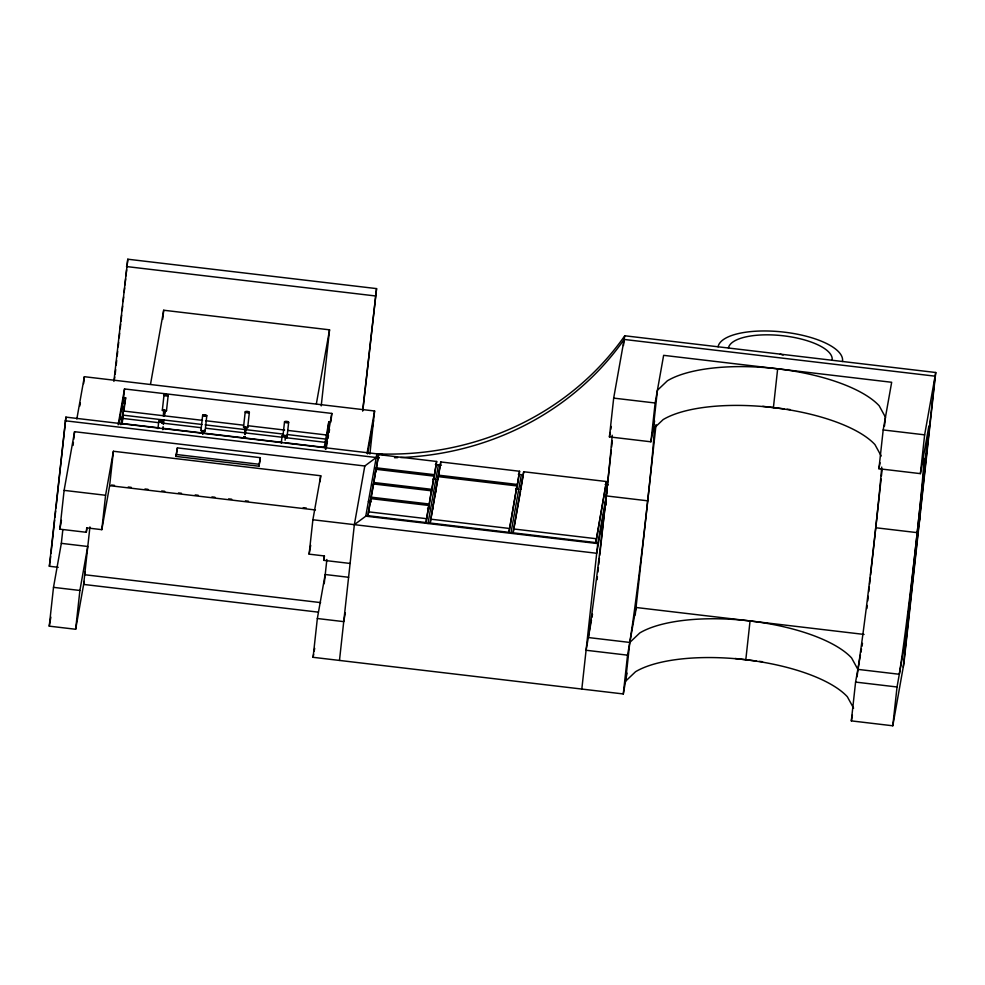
<?xml version="1.0" encoding="UTF-8"?>
<svg xmlns="http://www.w3.org/2000/svg" width="985" height="985" viewBox="0 0 985 985"><rect width="100%" height="100%" fill="white"/><g stroke="black" fill="none" stroke-linecap="round" stroke-linejoin="round"><path stroke-width="1.48" d="M121.66 422.454L122.152 418.354L158.634 422.663M122.165 418.366L122.091 419.204M202.036 424.486L122.977 415.141L123.15 413.281L123.457 411.016L202.516 420.349M157.969 428.598L158.77 421.211M281.304 443.213L282.104 435.813M58.213 567.311L49.336 566.252L65.909 417.123L382.98 454.565M49.989 562.595L50.654 556.525M50.986 553.496L54.631 520.166M54.963 517.125L55.628 511.067M55.96 508.038L65.909 417.123M84.168 581.433L75.648 629.267L49.25 626.152L53.498 587.356L61.329 543.351L62.806 529.93M87.049 527.886L86.261 532.282L59.863 529.167L64.111 490.37L74.564 431.701L364.795 465.991L376.221 457.508A289.024 270.013 10.1 0 0 379.274 457.619M73.062 445.442L73.395 442.388M73.727 439.335L74.564 431.701M83.602 383.633L84.365 376.701L374.596 410.991L369.88 454.097M75.648 629.267L79.896 590.471L87.727 546.478L61.329 543.351M86.261 532.282L86.742 527.886L101.812 529.659L109.643 485.667L113.41 451.265L320.728 475.755L320.063 481.739M89.931 526.926L83.626 584.425L318.032 612.116M113.903 381.417L127.791 259.215L376.565 288.605L362.775 410.844M115.208 374.078L115.713 369.547M116.205 365.016L116.698 360.485M117.203 355.942L117.695 351.411M118.188 346.88L118.693 342.349M119.185 337.806L119.677 333.275M120.182 328.744L120.675 324.2M121.007 321.184L121.66 315.138M122.165 310.607L122.657 306.064M123.15 301.533L123.654 297.002M124.147 292.471L124.639 287.928M124.972 284.911L125.637 278.866M125.969 275.837L126.634 269.791M126.954 266.775L127.791 259.215M101.812 529.659L105.58 495.27L113.41 451.265M122.226 409.871L122.546 406.879M122.879 403.887L124.516 388.94L331.822 413.429L331.009 420.903M121.98 423.427L122.325 420.373M123.014 415.916L122.177 423.55L158.856 427.835M118.791 424.424L123.581 397.534L125.649 397.78L123.913 410.856M162.697 319.362L163.695 310.238L329.544 329.827L321.221 405.894M162.34 410.216L164.015 394.997M162.426 423.525L162.882 419.807M163.411 416.113C163.153 407.925 166.44 408.553 164.286 416.138M163.633 416.187L164.175 410.277M163.769 416.212L164.433 410.277M163.892 416.212L164.569 410.302M164.138 416.199L164.692 410.339M162.796 429.682L163.128 426.665M163.424 424.461L163.916 419.93L162.759 420.509M166.49 410.696L168.164 395.477A2.093 0.714 6.3 0 0 165.148 394.505A2.093 0.714 6.3 0 0 164.951 395.724A2.093 0.714 6.3 0 0 168.164 395.477M175.995 456.412L177.386 447.879L260.311 457.668L260.102 459.613L258.92 466.213L175.995 456.412L177.386 447.879M200.977 430.457L202.651 415.227M202.356 433.56L202.614 430.543M202.578 433.634L202.762 430.814M202.713 433.646L203.008 430.864M202.848 433.659L203.279 430.876M203.082 433.646L203.513 430.654M203.23 433.585L203.55 430.704M205.126 430.938L206.801 415.707A2.093 0.714 6.3 0 0 203.784 414.734A2.093 0.714 6.3 0 0 203.587 415.953A2.093 0.714 6.3 0 0 206.801 415.707M243.541 427.108L245.216 411.878M244.526 432.957L245.77 427.182M244.711 433.043L245.376 427.158M244.809 434.483L245.511 427.158M245.647 427.17L244.945 434.496L245.954 427.502M245.277 434.447L246.078 427.305M247.691 427.588L249.365 412.358A2.093 0.714 6.3 0 0 246.349 411.385A2.093 0.714 6.3 0 0 246.151 412.604A2.093 0.714 6.3 0 0 249.365 412.358M258.92 466.213L260.311 457.668M283.003 435.53L284.517 421.826M285.096 440.184L285.416 437.303M286.98 437.537L288.654 422.306A2.093 0.714 6.3 0 0 285.65 421.346A2.093 0.714 6.3 0 0 285.453 422.553A2.093 0.714 6.3 0 0 288.654 422.306M350.106 563.445L323.708 560.33L324.188 555.934L309.118 554.149L312.885 519.76L320.728 475.755M327.87 430.371L328.818 421.777L330.886 422.023M627.014 673.1L623.296 693.957L313.095 657.315L317.342 618.518L325.173 574.514L348.641 577.284M324.225 583.723L326.872 559.517M362.677 410.794L376.565 288.605M339.48 660.43L354.354 524.66L364.795 465.991M367.984 515.697L370.754 498.619L428.807 505.465L426.025 522.555L367.984 515.697L371.013 497.142L373.364 483.943L431.418 490.801L428.635 507.878L431.418 490.801M373.081 486.528L375.974 469.279L434.028 476.137L431.245 493.214L434.028 476.137M375.974 469.279L373.204 486.356M378.597 454.614L375.814 471.692L378.597 454.614L436.638 461.473L433.868 478.55L436.638 461.473M426.025 522.555L428.807 505.465M430.174 523.035L438.177 476.629L516.953 485.925L508.95 532.343L430.174 523.035L440.787 461.953L519.563 471.261L516.793 488.338L519.563 471.261M432.649 509.11L433.08 505.231M435.271 494.433L435.69 490.555M440.787 461.953L438.005 479.042M508.95 532.343L516.953 485.925M513.099 532.836L523.712 471.753L606.428 481.53L595.814 542.6L513.099 532.836L520.536 491.059M521.225 485.691L520.806 489.57L523.712 471.753M595.814 542.6L606.428 481.53M581.827 689.057L597.76 543.585L607.129 490.936M654.606 420.94L650.9 441.797L609.432 436.897L613.68 398.112L624.785 335.774L935.75 372.502L903.898 663.447L892.792 725.785L851.336 720.885L855.583 682.088L860.447 654.816M597.07 579.734L597.402 576.681M597.907 572.113L598.4 567.545M598.745 564.491L599.409 558.396M599.742 555.355L611.254 450.194M611.587 447.141L612.251 441.046M605.972 505.293L606.304 502.239M623.468 345.501L624.133 339.443L935.097 376.171L903.245 667.116M623.296 693.957L627.543 655.16L636.027 607.486L864.067 634.426M650.9 441.797L655.148 403L663.631 355.339L891.671 382.279L883.188 429.94L878.94 468.737L920.396 473.637L928.892 425.963L905.535 639.327L897.039 686.988L892.792 725.785M635.214 614.948L656.047 424.609M745.805 659.753L750.053 620.956A116.452 41.456 6.2 0 0 639.782 632.949L629.809 642.442L625.561 681.226L635.534 671.733A116.452 41.456 6.2 0 1 745.805 659.753A116.452 41.456 6.2 0 1 847.346 696.752L853.601 708.166M773.41 407.605L777.658 368.809A116.452 41.456 6.2 0 0 667.387 380.789L657.414 390.282L653.166 429.078L663.139 419.585A116.452 41.456 6.2 0 1 773.41 407.605A116.452 41.456 6.2 0 1 874.951 444.604L881.206 456.018M857.036 676.83L860.545 651.331A116.452 2.61 -83.3 0 0 881.71 467.087M884.468 426.173L885.453 417.221L879.199 405.808A116.452 41.456 6.2 0 0 777.658 368.809M866.911 608.521L867.243 605.467M867.748 600.899L868.241 596.331M868.745 591.751L869.25 587.183M869.583 584.13L870.247 578.035M870.58 574.994L881.095 478.981M881.427 475.927L882.092 469.833M920.396 473.637L924.644 434.841L935.75 372.502M121.98 420.201L121.672 422.479M123.1 414.389L123.002 415.017M49.336 566.252L49.767 563.814M76.83 418.982L84.365 376.701M79.797 406.029L80.339 403.013M59.863 529.167L61.439 520.363M49.25 626.152L50.863 617.127M114.26 379.988L114.789 377.058M85.227 571.743L84.698 574.735L320.617 602.598M118.126 424.794L124.516 388.94M120.244 419.573L120.773 416.593M122.103 409.12L122.632 406.128M120.859 424.67L125.649 397.78M121.512 424.301L123.371 413.848M150.545 384.076L163.695 310.238M316.394 403.665L329.544 329.827M324.287 447.178L328.818 421.777M327.069 434.853L327.611 431.873M325.444 449.271L331.822 413.429M326.097 448.914L327.426 441.44M327.956 438.448L328.485 435.469M329.027 432.477L329.556 429.497M309.118 554.149L310.694 545.345M323.708 560.33L324.496 555.934M313.095 657.315L313.624 654.323M314.153 651.331L314.683 648.339M367.06 453.26L374.596 410.991M367.614 453.9L373.537 420.681M345.304 612.842L343.728 621.634L317.342 618.518M354.354 524.66L365.78 516.177L376.873 453.851A289.024 270.013 10.1 0 0 624.785 335.774M370.594 501.02L372.946 487.821M427.97 523.527L438.423 464.858M510.895 533.316L521.348 474.659L518.332 474.302M609.432 436.897L610.232 432.427M610.762 429.448L611.291 426.48M606.058 500.7L596.688 553.274L312.885 519.76M591.456 620.07L586.075 650.26L627.543 655.16M591.911 617.484L592.49 614.246M878.94 468.737L879.999 462.778M860.89 652.304L861.481 648.992M861.949 646.345L862.478 643.365M851.336 720.885L852.394 714.925M244.083 436.687L243.96 437.389L245.117 436.811M922.662 460.906L923.696 458.05A116.452 2.61 -83.3 0 1 917.207 532.639A116.452 2.61 -83.3 0 1 902.001 656.219L899.305 674.269L857.849 669.369L851.594 657.955A116.452 41.456 6.2 0 0 750.053 620.956M164.926 410.511L164.064 410.289M245.179 427.194L245.708 427.527M126.486 266.553L375.248 295.931M762.772 406.337L784.048 408.861M787.089 409.218L790.13 409.575M613.68 398.112L655.148 403M883.188 429.94L924.644 434.841M205.557 420.718L243.554 425.2M248.121 425.742L284.603 430.051M287.645 430.408L327.18 435.075M205.077 424.843L282.609 434.003M287.164 434.533L326.7 439.199M161.675 423.021L201.211 427.687M205.767 428.229L281.784 437.205M286.339 437.746L325.863 442.413M163.436 428.377L282.326 442.413M285.379 442.77L325.013 447.461M65.256 420.78L379.262 457.877M435.382 464.501L441.44 465.215M605.159 484.558L608.201 484.915M376.245 467.813L434.286 474.671M438.436 475.164L517.211 484.46M606.243 495.911L647.711 500.811M875.751 527.751L917.207 532.639M432.772 479.166L435.801 479.523M515.709 488.966L518.726 489.323M176.204 454.479L259.129 464.267M373.623 482.478L431.676 489.336M371.013 497.142L429.066 504M368.39 501.513L371.419 501.87M427.552 508.506L430.58 508.863M368.402 511.818L426.456 518.664M430.593 519.157L509.38 528.465M513.517 528.957L596.233 538.721M111.477 485.026L114.519 485.383M128.21 487.009L131.264 487.366M144.955 488.979L148.009 489.336M161.7 490.961L164.741 491.318M178.445 492.931L181.486 493.3M195.19 494.913L198.231 495.27M211.935 496.896L214.976 497.253M228.668 498.866L231.721 499.223M245.413 500.848L248.466 501.205M303.257 507.681L306.298 508.038M109.643 485.667L315.434 509.971M365.78 516.177L597.76 543.585M64.111 490.37L105.58 495.27M735.167 658.497L756.443 661.009M759.484 661.366L762.525 661.723M53.498 587.356L79.896 590.471M855.583 682.088L897.039 686.988M780.268 354.144L783.137 355.092M624.133 339.443A289.024 270.013 10.1 0 1 400.649 457.533M397.595 457.643A289.024 270.013 10.1 0 1 394.542 457.717M612.202 435.259A116.452 2.61 -83.3 0 1 591.037 619.491L588.34 637.541L629.809 642.442L632.493 624.391A116.452 2.61 -83.3 0 0 647.367 503.938A116.452 2.61 -83.3 0 0 654.286 426.751M920.359 511.904A156.603 146.297 10.1 0 1 919.251 522.506M718.077 346.794A62.646 22.298 6.2 0 1 784.183 332.142A62.646 22.298 6.2 0 1 842.458 361.483M728.444 348.013A52.205 18.58 6.2 0 1 783.531 335.811A52.205 18.58 6.2 0 1 832.091 360.264M165.96 410.129A2.093 0.714 6.3 0 1 165.8 411.127A2.093 0.714 6.3 0 1 162.87 410.782A2.093 0.714 6.3 0 1 163.03 409.797M204.19 430.211A2.093 0.714 6.3 0 1 204.794 431.245A2.093 0.714 6.3 0 1 201.913 431.184A2.093 0.714 6.3 0 1 201.309 430.137M247.161 427.022A2.093 0.714 6.3 0 1 247.136 427.983A2.093 0.714 6.3 0 1 244.329 427.785A2.093 0.714 6.3 0 1 243.874 426.788M286.044 436.811A2.093 0.714 6.3 0 1 286.955 437.623A2.093 0.714 6.3 0 1 285.342 438.029M159.656 421.223L162.082 421.642L159.656 421.223M160.346 421.383L161.355 421.555L160.407 421.334M283.003 435.789L285.428 436.207L283.003 435.789M283.692 435.949L284.702 436.121L283.692 435.949M165.591 395.12L166.6 395.293L165.652 395.083M162.845 420.115L163.855 420.275L162.845 420.115M204.227 415.362L205.237 415.522L204.289 415.325M246.792 412.013L247.801 412.173L246.939 411.952M244.046 436.995L245.056 437.168L244.108 436.958M286.081 421.962L287.091 422.122L286.081 421.962M283.003 436.663A2.093 0.85 6.2 0 0 286.241 436.318A2.093 0.85 6.2 0 0 283.274 435.222A2.093 0.85 6.2 0 0 283.003 436.663M159.607 422.072A2.081 0.85 6.2 0 0 162.894 421.777A2.081 0.85 6.2 0 0 160.001 420.644A2.081 0.85 6.2 0 0 159.607 422.072"/></g></svg>
